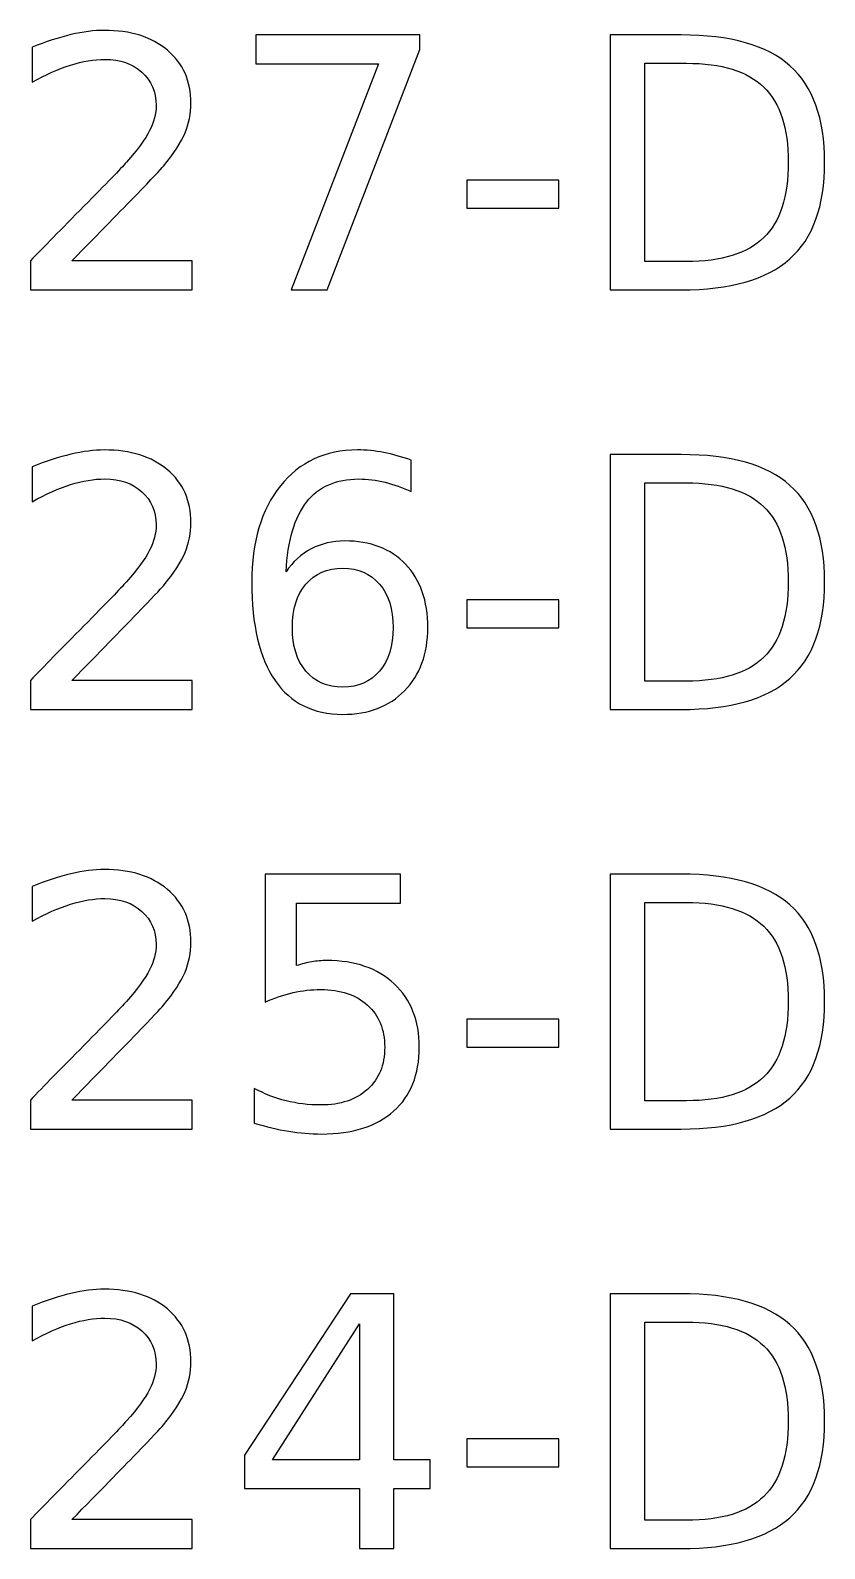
# Model space of a CAD drawing. Header units: centimetres. Extents: x -12.19 to -8.67, y -16.58 to -12.59.
# Drawn here: x -10.003 to -9.522, y -14.292 to -13.373 of the extents above; entities that cross this region are included whole.
import ezdxf

# ---------------------------------------------------------------- set-up
doc = ezdxf.new("R2010")
doc.units = ezdxf.units.CM
doc.header["$MEASUREMENT"] = 0
doc.layers.add('Layer 1', color=7, linetype='Continuous')

msp = doc.modelspace()

# ---------------------------------------------------------------- linework, layer by layer
at = {"layer": 'Layer 1', "color": 250}
for points, knots in [([(-9.97788, -13.51248), (-9.97788, -13.51248), (-9.90504, -13.51248), (-9.90504, -13.51248), (-9.90504, -13.51248), (-9.90504, -13.51248), (-9.90504, -13.53005), (-9.90504, -13.53005), (-9.90504, -13.53005), (-9.90504, -13.53005), (-10.00299, -13.53005), (-10.00299, -13.53005), (-10.00299, -13.53005), (-10.00299, -13.53005), (-10.00299, -13.51248), (-10.00299, -13.51248), (-10.00299, -13.51248), (-9.99506, -13.5043), (-9.98426, -13.49329), (-9.97062, -13.47946), (-9.97062, -13.47946), (-9.95693, -13.46563), (-9.94832, -13.45675), (-9.94483, -13.45276), (-9.94483, -13.45276), (-9.93813, -13.44524), (-9.93347, -13.4389), (-9.93083, -13.43367), (-9.93083, -13.43367), (-9.92818, -13.42849), (-9.92684, -13.42337), (-9.92684, -13.41833), (-9.92684, -13.41833), (-9.92684, -13.41014), (-9.92973, -13.40344), (-9.93548, -13.39829), (-9.93548, -13.39829), (-9.94123, -13.39311), (-9.94871, -13.39053), (-9.95796, -13.39053), (-9.95796, -13.39053), (-9.96448, -13.39053), (-9.9714, -13.39166), (-9.97865, -13.39395), (-9.97865, -13.39395), (-9.98592, -13.39621), (-9.99372, -13.39967), (-10.00197, -13.40429), (-10.00197, -13.40429), (-10.00197, -13.40429), (-10.00197, -13.38319), (-10.00197, -13.38319), (-10.00197, -13.38319), (-9.99357, -13.37981), (-9.98571, -13.37727), (-9.97841, -13.37554), (-9.97841, -13.37554), (-9.97111, -13.37381), (-9.96441, -13.37296), (-9.95834, -13.37296), (-9.95834, -13.37296), (-9.94236, -13.37296), (-9.92963, -13.37695), (-9.9201, -13.38496), (-9.9201, -13.38496), (-9.91061, -13.39293), (-9.90585, -13.40362), (-9.90585, -13.41699), (-9.90585, -13.41699), (-9.90585, -13.42334), (-9.90705, -13.42934), (-9.90941, -13.43501), (-9.90941, -13.43501), (-9.91178, -13.44069), (-9.91612, -13.4474), (-9.9224, -13.45512), (-9.9224, -13.45512), (-9.92412, -13.45713), (-9.92959, -13.46288), (-9.93884, -13.47244), (-9.93884, -13.47244), (-9.94804, -13.48197), (-9.96109, -13.49534), (-9.97788, -13.51248)], [0, 0, 0, 0, 0.047619, 0.047619, 0.047619, 0.047619, 0.095238, 0.095238, 0.095238, 0.095238, 0.142857, 0.142857, 0.142857, 0.142857, 0.190476, 0.190476, 0.190476, 0.190476, 0.238095, 0.238095, 0.238095, 0.238095, 0.285714, 0.285714, 0.285714, 0.285714, 0.333333, 0.333333, 0.333333, 0.333333, 0.380952, 0.380952, 0.380952, 0.380952, 0.428571, 0.428571, 0.428571, 0.428571, 0.47619, 0.47619, 0.47619, 0.47619, 0.52381, 0.52381, 0.52381, 0.52381, 0.571429, 0.571429, 0.571429, 0.571429, 0.619048, 0.619048, 0.619048, 0.619048, 0.666667, 0.666667, 0.666667, 0.666667, 0.714286, 0.714286, 0.714286, 0.714286, 0.761905, 0.761905, 0.761905, 0.761905, 0.809524, 0.809524, 0.809524, 0.809524, 0.857143, 0.857143, 0.857143, 0.857143, 0.904762, 0.904762, 0.904762, 0.904762, 0.952381, 0.952381, 0.952381, 0.952381, 1, 1, 1, 1]), ([(-9.86648, -13.37575), (-9.86648, -13.37575), (-9.76726, -13.37575), (-9.76726, -13.37575), (-9.76726, -13.37575), (-9.76726, -13.37575), (-9.76726, -13.38464), (-9.76726, -13.38464), (-9.76726, -13.38464), (-9.76726, -13.38464), (-9.82332, -13.53005), (-9.82332, -13.53005), (-9.82332, -13.53005), (-9.82332, -13.53005), (-9.84511, -13.53005), (-9.84511, -13.53005), (-9.84511, -13.53005), (-9.84511, -13.53005), (-9.79238, -13.39332), (-9.79238, -13.39332), (-9.79238, -13.39332), (-9.79238, -13.39332), (-9.86648, -13.39332), (-9.86648, -13.39332), (-9.86648, -13.39332), (-9.86648, -13.39332), (-9.86648, -13.37575), (-9.86648, -13.37575)], [0, 0, 0, 0, 0.142857, 0.142857, 0.142857, 0.142857, 0.285714, 0.285714, 0.285714, 0.285714, 0.428571, 0.428571, 0.428571, 0.428571, 0.571429, 0.571429, 0.571429, 0.571429, 0.714286, 0.714286, 0.714286, 0.714286, 0.857143, 0.857143, 0.857143, 0.857143, 1, 1, 1, 1]), ([(-9.65207, -13.37575), (-9.65207, -13.37575), (-9.60919, -13.37575), (-9.60919, -13.37575), (-9.60919, -13.37575), (-9.57927, -13.37575), (-9.55733, -13.38196), (-9.54336, -13.39441), (-9.54336, -13.39441), (-9.52936, -13.40683), (-9.52238, -13.4263), (-9.52238, -13.45276), (-9.52238, -13.45276), (-9.52238, -13.47936), (-9.5294, -13.49887), (-9.54347, -13.51135), (-9.54347, -13.51135), (-9.55751, -13.52381), (-9.57941, -13.53005), (-9.60919, -13.53005), (-9.60919, -13.53005), (-9.60919, -13.53005), (-9.65207, -13.53005), (-9.65207, -13.53005), (-9.65207, -13.53005), (-9.65207, -13.53005), (-9.65207, -13.37575), (-9.65207, -13.37575)], [0, 0, 0, 0, 0.142857, 0.142857, 0.142857, 0.142857, 0.285714, 0.285714, 0.285714, 0.285714, 0.428571, 0.428571, 0.428571, 0.428571, 0.571429, 0.571429, 0.571429, 0.571429, 0.714286, 0.714286, 0.714286, 0.714286, 0.857143, 0.857143, 0.857143, 0.857143, 1, 1, 1, 1]), ([(-9.63119, -13.39289), (-9.63119, -13.39289), (-9.63119, -13.51291), (-9.63119, -13.51291), (-9.63119, -13.51291), (-9.63119, -13.51291), (-9.60598, -13.51291), (-9.60598, -13.51291), (-9.60598, -13.51291), (-9.5847, -13.51291), (-9.56911, -13.50807), (-9.5592, -13.49844), (-9.5592, -13.49844), (-9.54932, -13.48878), (-9.54438, -13.47357), (-9.54438, -13.45276), (-9.54438, -13.45276), (-9.54438, -13.43209), (-9.54932, -13.41692), (-9.5592, -13.40732), (-9.5592, -13.40732), (-9.56911, -13.39769), (-9.5847, -13.39289), (-9.60598, -13.39289), (-9.60598, -13.39289), (-9.60598, -13.39289), (-9.63119, -13.39289), (-9.63119, -13.39289)], [0, 0, 0, 0, 0.142857, 0.142857, 0.142857, 0.142857, 0.285714, 0.285714, 0.285714, 0.285714, 0.428571, 0.428571, 0.428571, 0.428571, 0.571429, 0.571429, 0.571429, 0.571429, 0.714286, 0.714286, 0.714286, 0.714286, 0.857143, 0.857143, 0.857143, 0.857143, 1, 1, 1, 1]), ([(-9.73887, -13.46362), (-9.73887, -13.46362), (-9.68318, -13.46362), (-9.68318, -13.46362), (-9.68318, -13.46362), (-9.68318, -13.46362), (-9.68318, -13.48056), (-9.68318, -13.48056), (-9.68318, -13.48056), (-9.68318, -13.48056), (-9.73887, -13.48056), (-9.73887, -13.48056), (-9.73887, -13.48056), (-9.73887, -13.48056), (-9.73887, -13.46362), (-9.73887, -13.46362)], [0, 0, 0, 0, 0.25, 0.25, 0.25, 0.25, 0.5, 0.5, 0.5, 0.5, 0.75, 0.75, 0.75, 0.75, 1, 1, 1, 1]), ([(-9.97788, -13.76648), (-9.97788, -13.76648), (-9.90504, -13.76648), (-9.90504, -13.76648), (-9.90504, -13.76648), (-9.90504, -13.76648), (-9.90504, -13.78405), (-9.90504, -13.78405), (-9.90504, -13.78405), (-9.90504, -13.78405), (-10.00299, -13.78405), (-10.00299, -13.78405), (-10.00299, -13.78405), (-10.00299, -13.78405), (-10.00299, -13.76648), (-10.00299, -13.76648), (-10.00299, -13.76648), (-9.99506, -13.7583), (-9.98426, -13.74729), (-9.97062, -13.73346), (-9.97062, -13.73346), (-9.95693, -13.71963), (-9.94832, -13.71075), (-9.94483, -13.70676), (-9.94483, -13.70676), (-9.93813, -13.69924), (-9.93347, -13.6929), (-9.93083, -13.68767), (-9.93083, -13.68767), (-9.92818, -13.68249), (-9.92684, -13.67737), (-9.92684, -13.67233), (-9.92684, -13.67233), (-9.92684, -13.66414), (-9.92973, -13.65744), (-9.93548, -13.65229), (-9.93548, -13.65229), (-9.94123, -13.64711), (-9.94871, -13.64453), (-9.95796, -13.64453), (-9.95796, -13.64453), (-9.96448, -13.64453), (-9.9714, -13.64566), (-9.97865, -13.64795), (-9.97865, -13.64795), (-9.98592, -13.65021), (-9.99372, -13.65367), (-10.00197, -13.65829), (-10.00197, -13.65829), (-10.00197, -13.65829), (-10.00197, -13.63719), (-10.00197, -13.63719), (-10.00197, -13.63719), (-9.99357, -13.63381), (-9.98571, -13.63127), (-9.97841, -13.62954), (-9.97841, -13.62954), (-9.97111, -13.62781), (-9.96441, -13.62696), (-9.95834, -13.62696), (-9.95834, -13.62696), (-9.94236, -13.62696), (-9.92963, -13.63095), (-9.9201, -13.63896), (-9.9201, -13.63896), (-9.91061, -13.64693), (-9.90585, -13.65762), (-9.90585, -13.67099), (-9.90585, -13.67099), (-9.90585, -13.67734), (-9.90705, -13.68334), (-9.90941, -13.68901), (-9.90941, -13.68901), (-9.91178, -13.69469), (-9.91612, -13.7014), (-9.9224, -13.70912), (-9.9224, -13.70912), (-9.92412, -13.71113), (-9.92959, -13.71688), (-9.93884, -13.72644), (-9.93884, -13.72644), (-9.94804, -13.73597), (-9.96109, -13.74934), (-9.97788, -13.76648)], [0, 0, 0, 0, 0.047619, 0.047619, 0.047619, 0.047619, 0.095238, 0.095238, 0.095238, 0.095238, 0.142857, 0.142857, 0.142857, 0.142857, 0.190476, 0.190476, 0.190476, 0.190476, 0.238095, 0.238095, 0.238095, 0.238095, 0.285714, 0.285714, 0.285714, 0.285714, 0.333333, 0.333333, 0.333333, 0.333333, 0.380952, 0.380952, 0.380952, 0.380952, 0.428571, 0.428571, 0.428571, 0.428571, 0.47619, 0.47619, 0.47619, 0.47619, 0.52381, 0.52381, 0.52381, 0.52381, 0.571429, 0.571429, 0.571429, 0.571429, 0.619048, 0.619048, 0.619048, 0.619048, 0.666667, 0.666667, 0.666667, 0.666667, 0.714286, 0.714286, 0.714286, 0.714286, 0.761905, 0.761905, 0.761905, 0.761905, 0.809524, 0.809524, 0.809524, 0.809524, 0.857143, 0.857143, 0.857143, 0.857143, 0.904762, 0.904762, 0.904762, 0.904762, 0.952381, 0.952381, 0.952381, 0.952381, 1, 1, 1, 1]), ([(-9.77252, -13.63317), (-9.77252, -13.63317), (-9.77252, -13.65219), (-9.77252, -13.65219), (-9.77252, -13.65219), (-9.77774, -13.64972), (-9.78303, -13.64781), (-9.78839, -13.64651), (-9.78839, -13.64651), (-9.79372, -13.6452), (-9.79901, -13.64453), (-9.80427, -13.64453), (-9.80427, -13.64453), (-9.81802, -13.64453), (-9.82857, -13.64919), (-9.83584, -13.65847), (-9.83584, -13.65847), (-9.8431, -13.66778), (-9.84726, -13.68182), (-9.84828, -13.70066), (-9.84828, -13.70066), (-9.84422, -13.69466), (-9.83911, -13.69004), (-9.83298, -13.68683), (-9.83298, -13.68683), (-9.82684, -13.68362), (-9.82011, -13.68203), (-9.81273, -13.68203), (-9.81273, -13.68203), (-9.79725, -13.68203), (-9.78497, -13.68672), (-9.77597, -13.69614), (-9.77597, -13.69614), (-9.76698, -13.70556), (-9.7625, -13.71833), (-9.7625, -13.73452), (-9.7625, -13.73452), (-9.7625, -13.7504), (-9.76719, -13.7631), (-9.77654, -13.77269), (-9.77654, -13.77269), (-9.78592, -13.78225), (-9.79841, -13.78705), (-9.81397, -13.78705), (-9.81397, -13.78705), (-9.83182, -13.78705), (-9.84546, -13.7802), (-9.85491, -13.76652), (-9.85491, -13.76652), (-9.86433, -13.75287), (-9.86906, -13.73304), (-9.86906, -13.70704), (-9.86906, -13.70704), (-9.86906, -13.68266), (-9.86327, -13.66323), (-9.8517, -13.64873), (-9.8517, -13.64873), (-9.8401, -13.63423), (-9.82459, -13.62696), (-9.80508, -13.62696), (-9.80508, -13.62696), (-9.79986, -13.62696), (-9.79456, -13.62749), (-9.7892, -13.62852), (-9.7892, -13.62852), (-9.78388, -13.62954), (-9.7783, -13.63109), (-9.77252, -13.63317)], [0, 0, 0, 0, 0.058824, 0.058824, 0.058824, 0.058824, 0.117647, 0.117647, 0.117647, 0.117647, 0.176471, 0.176471, 0.176471, 0.176471, 0.235294, 0.235294, 0.235294, 0.235294, 0.294118, 0.294118, 0.294118, 0.294118, 0.352941, 0.352941, 0.352941, 0.352941, 0.411765, 0.411765, 0.411765, 0.411765, 0.470588, 0.470588, 0.470588, 0.470588, 0.529412, 0.529412, 0.529412, 0.529412, 0.588235, 0.588235, 0.588235, 0.588235, 0.647059, 0.647059, 0.647059, 0.647059, 0.705882, 0.705882, 0.705882, 0.705882, 0.764706, 0.764706, 0.764706, 0.764706, 0.823529, 0.823529, 0.823529, 0.823529, 0.882353, 0.882353, 0.882353, 0.882353, 0.941176, 0.941176, 0.941176, 0.941176, 1, 1, 1, 1]), ([(-9.65207, -13.62975), (-9.65207, -13.62975), (-9.60919, -13.62975), (-9.60919, -13.62975), (-9.60919, -13.62975), (-9.57927, -13.62975), (-9.55733, -13.63596), (-9.54336, -13.64841), (-9.54336, -13.64841), (-9.52936, -13.66083), (-9.52238, -13.6803), (-9.52238, -13.70676), (-9.52238, -13.70676), (-9.52238, -13.73336), (-9.5294, -13.75287), (-9.54347, -13.76535), (-9.54347, -13.76535), (-9.55751, -13.77781), (-9.57941, -13.78405), (-9.60919, -13.78405), (-9.60919, -13.78405), (-9.60919, -13.78405), (-9.65207, -13.78405), (-9.65207, -13.78405), (-9.65207, -13.78405), (-9.65207, -13.78405), (-9.65207, -13.62975), (-9.65207, -13.62975)], [0, 0, 0, 0, 0.142857, 0.142857, 0.142857, 0.142857, 0.285714, 0.285714, 0.285714, 0.285714, 0.428571, 0.428571, 0.428571, 0.428571, 0.571429, 0.571429, 0.571429, 0.571429, 0.714286, 0.714286, 0.714286, 0.714286, 0.857143, 0.857143, 0.857143, 0.857143, 1, 1, 1, 1]), ([(-9.63119, -13.64689), (-9.63119, -13.64689), (-9.63119, -13.76691), (-9.63119, -13.76691), (-9.63119, -13.76691), (-9.63119, -13.76691), (-9.60598, -13.76691), (-9.60598, -13.76691), (-9.60598, -13.76691), (-9.5847, -13.76691), (-9.56911, -13.76207), (-9.5592, -13.75244), (-9.5592, -13.75244), (-9.54932, -13.74278), (-9.54438, -13.72757), (-9.54438, -13.70676), (-9.54438, -13.70676), (-9.54438, -13.68609), (-9.54932, -13.67092), (-9.5592, -13.66132), (-9.5592, -13.66132), (-9.56911, -13.65169), (-9.5847, -13.64689), (-9.60598, -13.64689), (-9.60598, -13.64689), (-9.60598, -13.64689), (-9.63119, -13.64689), (-9.63119, -13.64689)], [0, 0, 0, 0, 0.142857, 0.142857, 0.142857, 0.142857, 0.285714, 0.285714, 0.285714, 0.285714, 0.428571, 0.428571, 0.428571, 0.428571, 0.571429, 0.571429, 0.571429, 0.571429, 0.714286, 0.714286, 0.714286, 0.714286, 0.857143, 0.857143, 0.857143, 0.857143, 1, 1, 1, 1]), ([(-9.81397, -13.69857), (-9.82335, -13.69857), (-9.83079, -13.70178), (-9.83626, -13.70817), (-9.83626, -13.70817), (-9.84172, -13.71459), (-9.84447, -13.72337), (-9.84447, -13.73452), (-9.84447, -13.73452), (-9.84447, -13.74563), (-9.84172, -13.75438), (-9.83626, -13.76084), (-9.83626, -13.76084), (-9.83079, -13.76729), (-9.82335, -13.7705), (-9.81397, -13.7705), (-9.81397, -13.7705), (-9.80462, -13.7705), (-9.79718, -13.76729), (-9.79171, -13.76084), (-9.79171, -13.76084), (-9.78624, -13.75438), (-9.78349, -13.74563), (-9.78349, -13.73452), (-9.78349, -13.73452), (-9.78349, -13.72337), (-9.78624, -13.71459), (-9.79171, -13.70817), (-9.79171, -13.70817), (-9.79718, -13.70178), (-9.80462, -13.69857), (-9.81397, -13.69857)], [0, 0, 0, 0, 0.125, 0.125, 0.125, 0.125, 0.25, 0.25, 0.25, 0.25, 0.375, 0.375, 0.375, 0.375, 0.5, 0.5, 0.5, 0.5, 0.625, 0.625, 0.625, 0.625, 0.75, 0.75, 0.75, 0.75, 0.875, 0.875, 0.875, 0.875, 1, 1, 1, 1]), ([(-9.73887, -13.71762), (-9.73887, -13.71762), (-9.68318, -13.71762), (-9.68318, -13.71762), (-9.68318, -13.71762), (-9.68318, -13.71762), (-9.68318, -13.73456), (-9.68318, -13.73456), (-9.68318, -13.73456), (-9.68318, -13.73456), (-9.73887, -13.73456), (-9.73887, -13.73456), (-9.73887, -13.73456), (-9.73887, -13.73456), (-9.73887, -13.71762), (-9.73887, -13.71762)], [0, 0, 0, 0, 0.25, 0.25, 0.25, 0.25, 0.5, 0.5, 0.5, 0.5, 0.75, 0.75, 0.75, 0.75, 1, 1, 1, 1]), ([(-9.97788, -14.02048), (-9.97788, -14.02048), (-9.90504, -14.02048), (-9.90504, -14.02048), (-9.90504, -14.02048), (-9.90504, -14.02048), (-9.90504, -14.03805), (-9.90504, -14.03805), (-9.90504, -14.03805), (-9.90504, -14.03805), (-10.00299, -14.03805), (-10.00299, -14.03805), (-10.00299, -14.03805), (-10.00299, -14.03805), (-10.00299, -14.02048), (-10.00299, -14.02048), (-10.00299, -14.02048), (-9.99506, -14.0123), (-9.98426, -14.00129), (-9.97062, -13.98746), (-9.97062, -13.98746), (-9.95693, -13.97363), (-9.94832, -13.96475), (-9.94483, -13.96076), (-9.94483, -13.96076), (-9.93813, -13.95324), (-9.93347, -13.9469), (-9.93083, -13.94167), (-9.93083, -13.94167), (-9.92818, -13.93649), (-9.92684, -13.93137), (-9.92684, -13.92633), (-9.92684, -13.92633), (-9.92684, -13.91814), (-9.92973, -13.91144), (-9.93548, -13.90629), (-9.93548, -13.90629), (-9.94123, -13.90111), (-9.94871, -13.89853), (-9.95796, -13.89853), (-9.95796, -13.89853), (-9.96448, -13.89853), (-9.9714, -13.89966), (-9.97865, -13.90195), (-9.97865, -13.90195), (-9.98592, -13.90421), (-9.99372, -13.90767), (-10.00197, -13.91229), (-10.00197, -13.91229), (-10.00197, -13.91229), (-10.00197, -13.89119), (-10.00197, -13.89119), (-10.00197, -13.89119), (-9.99357, -13.88781), (-9.98571, -13.88527), (-9.97841, -13.88354), (-9.97841, -13.88354), (-9.97111, -13.88181), (-9.96441, -13.88096), (-9.95834, -13.88096), (-9.95834, -13.88096), (-9.94236, -13.88096), (-9.92963, -13.88495), (-9.9201, -13.89296), (-9.9201, -13.89296), (-9.91061, -13.90093), (-9.90585, -13.91162), (-9.90585, -13.92499), (-9.90585, -13.92499), (-9.90585, -13.93134), (-9.90705, -13.93734), (-9.90941, -13.94301), (-9.90941, -13.94301), (-9.91178, -13.94869), (-9.91612, -13.9554), (-9.9224, -13.96312), (-9.9224, -13.96312), (-9.92412, -13.96513), (-9.92959, -13.97088), (-9.93884, -13.98044), (-9.93884, -13.98044), (-9.94804, -13.98997), (-9.96109, -14.00334), (-9.97788, -14.02048)], [0, 0, 0, 0, 0.047619, 0.047619, 0.047619, 0.047619, 0.095238, 0.095238, 0.095238, 0.095238, 0.142857, 0.142857, 0.142857, 0.142857, 0.190476, 0.190476, 0.190476, 0.190476, 0.238095, 0.238095, 0.238095, 0.238095, 0.285714, 0.285714, 0.285714, 0.285714, 0.333333, 0.333333, 0.333333, 0.333333, 0.380952, 0.380952, 0.380952, 0.380952, 0.428571, 0.428571, 0.428571, 0.428571, 0.47619, 0.47619, 0.47619, 0.47619, 0.52381, 0.52381, 0.52381, 0.52381, 0.571429, 0.571429, 0.571429, 0.571429, 0.619048, 0.619048, 0.619048, 0.619048, 0.666667, 0.666667, 0.666667, 0.666667, 0.714286, 0.714286, 0.714286, 0.714286, 0.761905, 0.761905, 0.761905, 0.761905, 0.809524, 0.809524, 0.809524, 0.809524, 0.857143, 0.857143, 0.857143, 0.857143, 0.904762, 0.904762, 0.904762, 0.904762, 0.952381, 0.952381, 0.952381, 0.952381, 1, 1, 1, 1]), ([(-9.86098, -13.88375), (-9.86098, -13.88375), (-9.77904, -13.88375), (-9.77904, -13.88375), (-9.77904, -13.88375), (-9.77904, -13.88375), (-9.77904, -13.90132), (-9.77904, -13.90132), (-9.77904, -13.90132), (-9.77904, -13.90132), (-9.84186, -13.90132), (-9.84186, -13.90132), (-9.84186, -13.90132), (-9.84186, -13.90132), (-9.84186, -13.93913), (-9.84186, -13.93913), (-9.84186, -13.93913), (-9.83883, -13.93811), (-9.8358, -13.93734), (-9.83277, -13.93681), (-9.83277, -13.93681), (-9.82974, -13.93628), (-9.8267, -13.93603), (-9.82367, -13.93603), (-9.82367, -13.93603), (-9.80645, -13.93603), (-9.79284, -13.94076), (-9.78278, -13.95018), (-9.78278, -13.95018), (-9.77273, -13.95963), (-9.76768, -13.9724), (-9.76768, -13.98852), (-9.76768, -13.98852), (-9.76768, -14.00514), (-9.77283, -14.01805), (-9.78317, -14.02726), (-9.78317, -14.02726), (-9.79351, -14.03646), (-9.80808, -14.04105), (-9.82691, -14.04105), (-9.82691, -14.04105), (-9.83337, -14.04105), (-9.83996, -14.04048), (-9.84669, -14.03939), (-9.84669, -14.03939), (-9.8534, -14.0383), (-9.86035, -14.03664), (-9.86751, -14.03442), (-9.86751, -14.03442), (-9.86751, -14.03442), (-9.86751, -14.01343), (-9.86751, -14.01343), (-9.86751, -14.01343), (-9.8613, -14.01681), (-9.85491, -14.01932), (-9.84828, -14.02098), (-9.84828, -14.02098), (-9.84168, -14.02263), (-9.83467, -14.02348), (-9.8273, -14.02348), (-9.8273, -14.02348), (-9.81541, -14.02348), (-9.80596, -14.02034), (-9.79901, -14.01406), (-9.79901, -14.01406), (-9.79206, -14.00782), (-9.78857, -13.99928), (-9.78857, -13.98852), (-9.78857, -13.98852), (-9.78857, -13.9778), (-9.79206, -13.96926), (-9.79901, -13.96302), (-9.79901, -13.96302), (-9.80596, -13.95674), (-9.81538, -13.9536), (-9.8273, -13.9536), (-9.8273, -13.9536), (-9.83288, -13.9536), (-9.83845, -13.95423), (-9.84398, -13.95547), (-9.84398, -13.95547), (-9.84952, -13.9567), (-9.8552, -13.95864), (-9.86098, -13.96125), (-9.86098, -13.96125), (-9.86098, -13.96125), (-9.86098, -13.88375), (-9.86098, -13.88375)], [0, 0, 0, 0, 0.045455, 0.045455, 0.045455, 0.045455, 0.090909, 0.090909, 0.090909, 0.090909, 0.136364, 0.136364, 0.136364, 0.136364, 0.181818, 0.181818, 0.181818, 0.181818, 0.227273, 0.227273, 0.227273, 0.227273, 0.272727, 0.272727, 0.272727, 0.272727, 0.318182, 0.318182, 0.318182, 0.318182, 0.363636, 0.363636, 0.363636, 0.363636, 0.409091, 0.409091, 0.409091, 0.409091, 0.454545, 0.454545, 0.454545, 0.454545, 0.5, 0.5, 0.5, 0.5, 0.545455, 0.545455, 0.545455, 0.545455, 0.590909, 0.590909, 0.590909, 0.590909, 0.636364, 0.636364, 0.636364, 0.636364, 0.681818, 0.681818, 0.681818, 0.681818, 0.727273, 0.727273, 0.727273, 0.727273, 0.772727, 0.772727, 0.772727, 0.772727, 0.818182, 0.818182, 0.818182, 0.818182, 0.863636, 0.863636, 0.863636, 0.863636, 0.909091, 0.909091, 0.909091, 0.909091, 0.954545, 0.954545, 0.954545, 0.954545, 1, 1, 1, 1]), ([(-9.65207, -13.88375), (-9.65207, -13.88375), (-9.60919, -13.88375), (-9.60919, -13.88375), (-9.60919, -13.88375), (-9.57927, -13.88375), (-9.55733, -13.88996), (-9.54336, -13.90241), (-9.54336, -13.90241), (-9.52936, -13.91483), (-9.52238, -13.9343), (-9.52238, -13.96076), (-9.52238, -13.96076), (-9.52238, -13.98736), (-9.5294, -14.00687), (-9.54347, -14.01935), (-9.54347, -14.01935), (-9.55751, -14.03181), (-9.57941, -14.03805), (-9.60919, -14.03805), (-9.60919, -14.03805), (-9.60919, -14.03805), (-9.65207, -14.03805), (-9.65207, -14.03805), (-9.65207, -14.03805), (-9.65207, -14.03805), (-9.65207, -13.88375), (-9.65207, -13.88375)], [0, 0, 0, 0, 0.142857, 0.142857, 0.142857, 0.142857, 0.285714, 0.285714, 0.285714, 0.285714, 0.428571, 0.428571, 0.428571, 0.428571, 0.571429, 0.571429, 0.571429, 0.571429, 0.714286, 0.714286, 0.714286, 0.714286, 0.857143, 0.857143, 0.857143, 0.857143, 1, 1, 1, 1]), ([(-9.63119, -13.90089), (-9.63119, -13.90089), (-9.63119, -14.02091), (-9.63119, -14.02091), (-9.63119, -14.02091), (-9.63119, -14.02091), (-9.60598, -14.02091), (-9.60598, -14.02091), (-9.60598, -14.02091), (-9.5847, -14.02091), (-9.56911, -14.01607), (-9.5592, -14.00644), (-9.5592, -14.00644), (-9.54932, -13.99678), (-9.54438, -13.98157), (-9.54438, -13.96076), (-9.54438, -13.96076), (-9.54438, -13.94009), (-9.54932, -13.92492), (-9.5592, -13.91532), (-9.5592, -13.91532), (-9.56911, -13.90569), (-9.5847, -13.90089), (-9.60598, -13.90089), (-9.60598, -13.90089), (-9.60598, -13.90089), (-9.63119, -13.90089), (-9.63119, -13.90089)], [0, 0, 0, 0, 0.142857, 0.142857, 0.142857, 0.142857, 0.285714, 0.285714, 0.285714, 0.285714, 0.428571, 0.428571, 0.428571, 0.428571, 0.571429, 0.571429, 0.571429, 0.571429, 0.714286, 0.714286, 0.714286, 0.714286, 0.857143, 0.857143, 0.857143, 0.857143, 1, 1, 1, 1]), ([(-9.73887, -13.97162), (-9.73887, -13.97162), (-9.68318, -13.97162), (-9.68318, -13.97162), (-9.68318, -13.97162), (-9.68318, -13.97162), (-9.68318, -13.98856), (-9.68318, -13.98856), (-9.68318, -13.98856), (-9.68318, -13.98856), (-9.73887, -13.98856), (-9.73887, -13.98856), (-9.73887, -13.98856), (-9.73887, -13.98856), (-9.73887, -13.97162), (-9.73887, -13.97162)], [0, 0, 0, 0, 0.25, 0.25, 0.25, 0.25, 0.5, 0.5, 0.5, 0.5, 0.75, 0.75, 0.75, 0.75, 1, 1, 1, 1]), ([(-9.97788, -14.27448), (-9.97788, -14.27448), (-9.90504, -14.27448), (-9.90504, -14.27448), (-9.90504, -14.27448), (-9.90504, -14.27448), (-9.90504, -14.29205), (-9.90504, -14.29205), (-9.90504, -14.29205), (-9.90504, -14.29205), (-10.00299, -14.29205), (-10.00299, -14.29205), (-10.00299, -14.29205), (-10.00299, -14.29205), (-10.00299, -14.27448), (-10.00299, -14.27448), (-10.00299, -14.27448), (-9.99506, -14.2663), (-9.98426, -14.25529), (-9.97062, -14.24146), (-9.97062, -14.24146), (-9.95693, -14.22763), (-9.94832, -14.21875), (-9.94483, -14.21476), (-9.94483, -14.21476), (-9.93813, -14.20724), (-9.93347, -14.2009), (-9.93083, -14.19567), (-9.93083, -14.19567), (-9.92818, -14.19049), (-9.92684, -14.18537), (-9.92684, -14.18033), (-9.92684, -14.18033), (-9.92684, -14.17214), (-9.92973, -14.16544), (-9.93548, -14.16029), (-9.93548, -14.16029), (-9.94123, -14.15511), (-9.94871, -14.15253), (-9.95796, -14.15253), (-9.95796, -14.15253), (-9.96448, -14.15253), (-9.9714, -14.15366), (-9.97865, -14.15595), (-9.97865, -14.15595), (-9.98592, -14.15821), (-9.99372, -14.16167), (-10.00197, -14.16629), (-10.00197, -14.16629), (-10.00197, -14.16629), (-10.00197, -14.14519), (-10.00197, -14.14519), (-10.00197, -14.14519), (-9.99357, -14.14181), (-9.98571, -14.13927), (-9.97841, -14.13754), (-9.97841, -14.13754), (-9.97111, -14.13581), (-9.96441, -14.13496), (-9.95834, -14.13496), (-9.95834, -14.13496), (-9.94236, -14.13496), (-9.92963, -14.13895), (-9.9201, -14.14696), (-9.9201, -14.14696), (-9.91061, -14.15493), (-9.90585, -14.16562), (-9.90585, -14.17899), (-9.90585, -14.17899), (-9.90585, -14.18534), (-9.90705, -14.19134), (-9.90941, -14.19701), (-9.90941, -14.19701), (-9.91178, -14.20269), (-9.91612, -14.2094), (-9.9224, -14.21712), (-9.9224, -14.21712), (-9.92412, -14.21913), (-9.92959, -14.22488), (-9.93884, -14.23444), (-9.93884, -14.23444), (-9.94804, -14.24397), (-9.96109, -14.25734), (-9.97788, -14.27448)], [0, 0, 0, 0, 0.047619, 0.047619, 0.047619, 0.047619, 0.095238, 0.095238, 0.095238, 0.095238, 0.142857, 0.142857, 0.142857, 0.142857, 0.190476, 0.190476, 0.190476, 0.190476, 0.238095, 0.238095, 0.238095, 0.238095, 0.285714, 0.285714, 0.285714, 0.285714, 0.333333, 0.333333, 0.333333, 0.333333, 0.380952, 0.380952, 0.380952, 0.380952, 0.428571, 0.428571, 0.428571, 0.428571, 0.47619, 0.47619, 0.47619, 0.47619, 0.52381, 0.52381, 0.52381, 0.52381, 0.571429, 0.571429, 0.571429, 0.571429, 0.619048, 0.619048, 0.619048, 0.619048, 0.666667, 0.666667, 0.666667, 0.666667, 0.714286, 0.714286, 0.714286, 0.714286, 0.761905, 0.761905, 0.761905, 0.761905, 0.809524, 0.809524, 0.809524, 0.809524, 0.857143, 0.857143, 0.857143, 0.857143, 0.904762, 0.904762, 0.904762, 0.904762, 0.952381, 0.952381, 0.952381, 0.952381, 1, 1, 1, 1]), ([(-9.80935, -14.13775), (-9.80935, -14.13775), (-9.7831, -14.13775), (-9.7831, -14.13775), (-9.7831, -14.13775), (-9.7831, -14.13775), (-9.7831, -14.23832), (-9.7831, -14.23832), (-9.7831, -14.23832), (-9.7831, -14.23832), (-9.76109, -14.23832), (-9.76109, -14.23832), (-9.76109, -14.23832), (-9.76109, -14.23832), (-9.76109, -14.25568), (-9.76109, -14.25568), (-9.76109, -14.25568), (-9.76109, -14.25568), (-9.7831, -14.25568), (-9.7831, -14.25568), (-9.7831, -14.25568), (-9.7831, -14.25568), (-9.7831, -14.29205), (-9.7831, -14.29205), (-9.7831, -14.29205), (-9.7831, -14.29205), (-9.80388, -14.29205), (-9.80388, -14.29205), (-9.80388, -14.29205), (-9.80388, -14.29205), (-9.80388, -14.25568), (-9.80388, -14.25568), (-9.80388, -14.25568), (-9.80388, -14.25568), (-9.8735, -14.25568), (-9.8735, -14.25568), (-9.8735, -14.25568), (-9.8735, -14.25568), (-9.8735, -14.23554), (-9.8735, -14.23554), (-9.8735, -14.23554), (-9.8735, -14.23554), (-9.80935, -14.13775), (-9.80935, -14.13775)], [0, 0, 0, 0, 0.090909, 0.090909, 0.090909, 0.090909, 0.181818, 0.181818, 0.181818, 0.181818, 0.272727, 0.272727, 0.272727, 0.272727, 0.363636, 0.363636, 0.363636, 0.363636, 0.454545, 0.454545, 0.454545, 0.454545, 0.545455, 0.545455, 0.545455, 0.545455, 0.636364, 0.636364, 0.636364, 0.636364, 0.727273, 0.727273, 0.727273, 0.727273, 0.818182, 0.818182, 0.818182, 0.818182, 0.909091, 0.909091, 0.909091, 0.909091, 1, 1, 1, 1]), ([(-9.65207, -14.13775), (-9.65207, -14.13775), (-9.60919, -14.13775), (-9.60919, -14.13775), (-9.60919, -14.13775), (-9.57927, -14.13775), (-9.55733, -14.14396), (-9.54336, -14.15641), (-9.54336, -14.15641), (-9.52936, -14.16883), (-9.52238, -14.1883), (-9.52238, -14.21476), (-9.52238, -14.21476), (-9.52238, -14.24136), (-9.5294, -14.26087), (-9.54347, -14.27335), (-9.54347, -14.27335), (-9.55751, -14.28581), (-9.57941, -14.29205), (-9.60919, -14.29205), (-9.60919, -14.29205), (-9.60919, -14.29205), (-9.65207, -14.29205), (-9.65207, -14.29205), (-9.65207, -14.29205), (-9.65207, -14.29205), (-9.65207, -14.13775), (-9.65207, -14.13775)], [0, 0, 0, 0, 0.142857, 0.142857, 0.142857, 0.142857, 0.285714, 0.285714, 0.285714, 0.285714, 0.428571, 0.428571, 0.428571, 0.428571, 0.571429, 0.571429, 0.571429, 0.571429, 0.714286, 0.714286, 0.714286, 0.714286, 0.857143, 0.857143, 0.857143, 0.857143, 1, 1, 1, 1]), ([(-9.80388, -14.15595), (-9.80388, -14.15595), (-9.85657, -14.23832), (-9.85657, -14.23832), (-9.85657, -14.23832), (-9.85657, -14.23832), (-9.80388, -14.23832), (-9.80388, -14.23832), (-9.80388, -14.23832), (-9.80388, -14.23832), (-9.80388, -14.15595), (-9.80388, -14.15595)], [0, 0, 0, 0, 0.333333, 0.333333, 0.333333, 0.333333, 0.666667, 0.666667, 0.666667, 0.666667, 1, 1, 1, 1]), ([(-9.63119, -14.15489), (-9.63119, -14.15489), (-9.63119, -14.27491), (-9.63119, -14.27491), (-9.63119, -14.27491), (-9.63119, -14.27491), (-9.60598, -14.27491), (-9.60598, -14.27491), (-9.60598, -14.27491), (-9.5847, -14.27491), (-9.56911, -14.27007), (-9.5592, -14.26044), (-9.5592, -14.26044), (-9.54932, -14.25078), (-9.54438, -14.23557), (-9.54438, -14.21476), (-9.54438, -14.21476), (-9.54438, -14.19409), (-9.54932, -14.17892), (-9.5592, -14.16932), (-9.5592, -14.16932), (-9.56911, -14.15969), (-9.5847, -14.15489), (-9.60598, -14.15489), (-9.60598, -14.15489), (-9.60598, -14.15489), (-9.63119, -14.15489), (-9.63119, -14.15489)], [0, 0, 0, 0, 0.142857, 0.142857, 0.142857, 0.142857, 0.285714, 0.285714, 0.285714, 0.285714, 0.428571, 0.428571, 0.428571, 0.428571, 0.571429, 0.571429, 0.571429, 0.571429, 0.714286, 0.714286, 0.714286, 0.714286, 0.857143, 0.857143, 0.857143, 0.857143, 1, 1, 1, 1]), ([(-9.73887, -14.22562), (-9.73887, -14.22562), (-9.68318, -14.22562), (-9.68318, -14.22562), (-9.68318, -14.22562), (-9.68318, -14.22562), (-9.68318, -14.24256), (-9.68318, -14.24256), (-9.68318, -14.24256), (-9.68318, -14.24256), (-9.73887, -14.24256), (-9.73887, -14.24256), (-9.73887, -14.24256), (-9.73887, -14.24256), (-9.73887, -14.22562), (-9.73887, -14.22562)], [0, 0, 0, 0, 0.25, 0.25, 0.25, 0.25, 0.5, 0.5, 0.5, 0.5, 0.75, 0.75, 0.75, 0.75, 1, 1, 1, 1])]:
    msp.add_open_spline(points, degree=3, knots=knots, dxfattribs=at)

doc.saveas('drawing.dxf')
